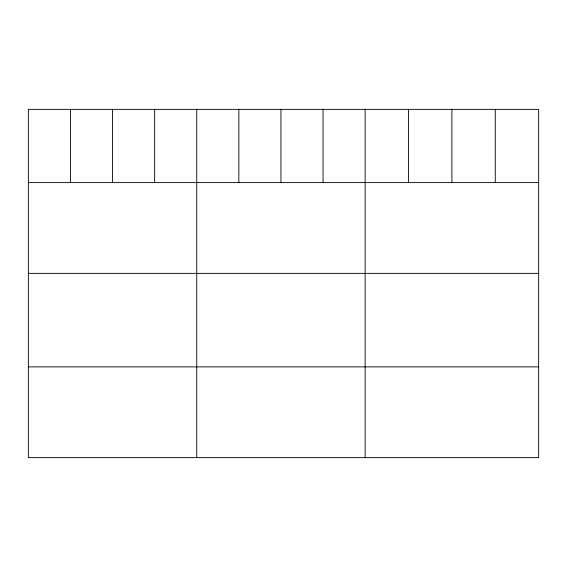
<?xml version="1.0" encoding="UTF-8"?>
<svg xmlns="http://www.w3.org/2000/svg" width="567" height="567" viewBox="0 0 567 567"><rect width="100%" height="100%" fill="white"/><g stroke="black" fill="none" stroke-linecap="round" stroke-linejoin="round"><path stroke-width="0.85" d="M28.35 182.602L538.65 182.602M28.35 273.365L538.65 273.365M28.35 366.877L538.65 366.877M495.274 109.367L495.274 182.602M451.899 109.367L451.899 182.602M408.523 109.367L408.523 182.602M365.148 109.367L365.148 457.633M323.048 109.367L323.048 182.602M280.948 109.367L280.948 182.602M238.849 109.367L238.849 182.602M196.749 109.367L196.749 457.633M154.649 109.367L154.649 182.602M112.55 109.367L112.55 182.602M70.45 109.367L70.45 182.602M538.65 109.367L28.35 109.367L28.35 457.633L538.65 457.633L538.65 109.367"/></g></svg>
